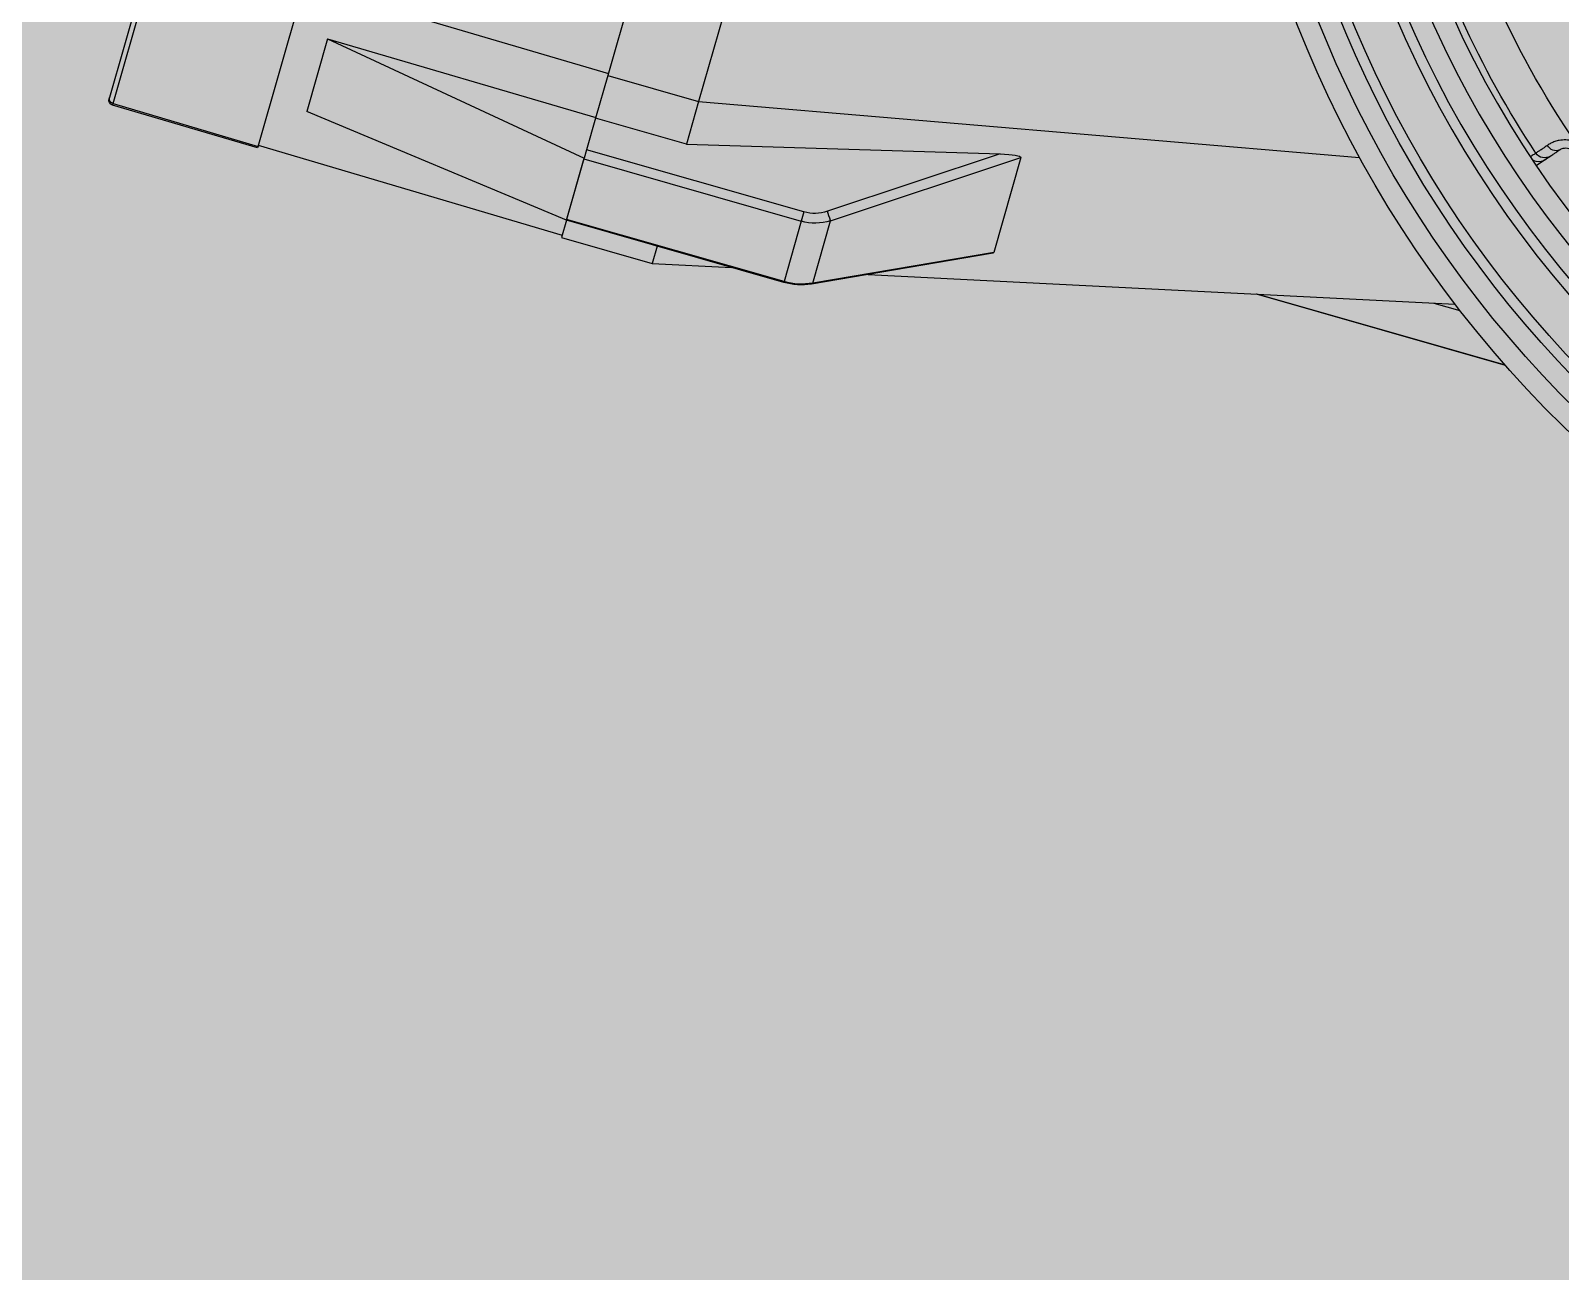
# Model space of a CAD drawing. Header units: millimetres. Extents: x -11451263 to 11578383104, y -507 to 1450429.
# Drawn here: x 12078241 to 12078357.7, y 1107715.8 to 1107810.5 of the extents above; entities that cross this region are included whole.
import ezdxf

# ---------------------------------------------------------------- set-up
doc = ezdxf.new("R2010")
doc.units = ezdxf.units.MM
doc.header["$MEASUREMENT"] = 0
doc.layers.get('0').update_dxf_attribs({"linetype": 'CONTINUOUS', "lineweight": 13})
doc.layers.get('Defpoints').update_dxf_attribs({"color": 5, "linetype": 'CONTINUOUS', "lineweight": 13})
doc.layers.add('KT-Net to mau', color=159, linetype='CONTINUOUS', lineweight=18)
doc.layers.add('SPE-MEP-Plumbing', color=90, linetype='CONTINUOUS', lineweight=0)
doc.layers.add('Thiet bi B boi', color=11, linetype='CONTINUOUS')

# ---------------------------------------------------------------- blocks, each defined once
blk = doc.blocks.new('BƠM BB 38774')
at = {"layer": 'Thiet bi B boi'}
for p, q in [((428495.27, 361575.23), (428495.27, 361545.55)), ((428504.27, 361575.23), (428504.27, 361545.55)), ((428415.55, 361563.16), (428415.53, 361563.18)), ((428415.78, 361562.88), (428416.82, 361561.64)), ((428415.87, 361562.78), (428415.87, 361562.78)), ((428495.27, 361545.55), (428433.25, 361557.76)), ((428480.05, 361538.09), (428464.27, 361548.88)), ((428464.27, 361548.88), (428464.27, 361548.88)), ((428464.27, 361548.88), (428464.27, 361539.46)), ((428495.27, 361541.34), (428466.27, 361548.66)), ((428466.27, 361548.66), (428480.59, 361538.87)), ((428422.59, 361546.36), (428420.01, 361546.36)), ((428475.2, 361534.15), (428420.63, 361546.82)), ((428504.27, 361545.55), (428495.27, 361545.55)), ((428495.27, 361545.55), (428495.27, 361541.34)), ((428534.47, 361545.99), (428504.27, 361545.76)), ((428504.27, 361545.55), (428504.27, 361541.34)), ((428534.47, 361529.89), (428534.47, 361545.61)), ((428548.88, 361530.02), (428548.88, 361545.72)), ((428549.37, 361546.18), (428549.37, 361530.48)), ((428414.41, 361542.53), (428439.08, 361542.53)), ((428414.42, 361542.54), (428439.06, 361542.54)), ((428495.27, 361541.34), (428504.27, 361541.34)), ((428530.92, 361541.56), (428504.27, 361541.41)), ((428530.92, 361541.56), (428504.27, 361537.35)), ((428504.27, 361541.34), (428504.27, 361538.2)), ((428530.92, 361541.56), (428530.92, 361534.37)), ((428464.27, 361539.46), (428480.05, 361531.9)), ((428464.27, 361539.45), (428464.27, 361539.46)), ((428464.47, 361539.29), (428480.15, 361531.78)), ((428480.05, 361531.9), (428480.05, 361538.09)), ((428482.72, 361538.2), (428504.27, 361538.2)), ((428482.72, 361538.2), (428482.72, 361537.29)), ((428504.27, 361537.29), (428482.72, 361537.29)), ((428482.72, 361537.29), (428482.72, 361531.29)), ((428504.27, 361538.2), (428504.27, 361537.36)), ((428504.27, 361537.36), (428504.27, 361537.35)), ((428504.27, 361531.22), (428504.27, 361537.35)), ((428504.27, 361537.29), (428504.27, 361531.29)), ((428504.27, 361531.22), (428530.92, 361534.37)), ((428482.72, 361531.29), (428504.27, 361531.29)), ((428482.72, 361531.29), (428482.72, 361531.21)), ((428482.72, 361531.21), (428504.27, 361531.21)), ((428495.27, 361529.49), (428487.86, 361531.21)), ((428495.27, 361531.21), (428495.27, 361529.49)), ((428504.27, 361531.22), (428504.27, 361531.21)), ((428504.27, 361531.21), (428504.27, 361529.49)), ((428534.47, 361530), (428504.27, 361529.74)), ((428548.88, 361530.02), (428534.47, 361529.89)), ((428534.47, 361529.89), (428534.47, 361529.74)), ((428534.47, 361529.74), (428548.88, 361529.86)), ((428549.37, 361530.48), (428549.37, 361530.36)), ((428504.27, 361529.49), (428495.27, 361529.49))]:
    blk.add_line(p, q, dxfattribs=at)
at = {"layer": 'Thiet bi B boi', "flags": 128}
blk.add_lwpolyline([(428416.2, 361562.38), (428416.34, 361562.24), (428416.49, 361562.14)], dxfattribs=at)
at = {"layer": 'Thiet bi B boi'}
for radius in [100.75, 99.75, 97.75, 95.75]:
    blk.add_circle((428355.27, 361634.99), radius, dxfattribs=at)
for centre, radius, start, end in [((428355.27, 361634.99), 109.75, 194.9702, 165.0298), ((428355.27, 361634.99), 107.75, 194.9702, 165.0298), ((428355.27, 361634.99), 105.75, 194.9702, 165.0298), ((428355.27, 361634.99), 104.75, 194.9702, 165.0298), ((428355.27, 361634.99), 91.41, 309.8188, 320.1812), ((428355.27, 361634.99), 95.12, 310.6088, 319.3912), ((428415.66, 361564.4), 0.901, 230.1795, 317.7381), ((428416.54, 361563.54), 1, 220.0064, 310.6148), ((428416.97, 361563.02), 1, 241.4886, 294.2454), ((428404.13, 361590.96), 92.52, 325.1531, 325.7346), ((428480.25, 361531.96), 0.203, 197.3623, 242.6057), ((428482.69, 361537.17), 5.96, 244.828, 270.2592), ((428548.89, 361530.5), 0.482, 268.2968, 357.6703), ((428548.87, 361530.36), 0.5, 270.5, 0)]:
    blk.add_arc(centre, radius, start, end, dxfattribs=at)
for centre, major_axis, ratio, start_param, end_param in [((428467.25, 361547.99), (2.97, -0.9), 0.120912, 1.944503, 3.167265), ((428467.25, 361539.07), (2.98, -0.4), 0.129604, 3.16978, 3.520466), ((428482.72, 361542.55), (0, 4.35), 0.92054, 2.579981, 3.141593), ((428482.72, 361542.55), (0, 5.27), 0.948919, 2.579981, 3.141593), ((428482.72, 361535.26), (5, 0), 0.793928, 4.150777, 4.712389), ((428548.87, 361531.86), (0, 2), 0.000434, 3.141595, 3.534279)]:
    blk.add_ellipse(centre, major_axis=major_axis, ratio=ratio, start_param=start_param, end_param=end_param, dxfattribs=at)
for points, knots in [([(428413.81, 361564.78), (428413.94, 361564.8), (428414.17, 361564.85), (428414.49, 361564.83), (428414.79, 361564.78), (428415.09, 361564.69), (428415.42, 361564.55), (428415.76, 361564.34), (428416.08, 361564.08), (428416.24, 361563.89), (428416.33, 361563.8)], [0, 0, 0, 0, 0.122836, 0.2128, 0.304678, 0.41035, 0.518178, 0.674442, 0.835194, 1, 1, 1, 1]), ([(428415.08, 361563.71), (428415.05, 361563.75), (428414.98, 361563.83), (428414.81, 361563.95), (428414.59, 361564.05), (428414.3, 361564.1), (428414.09, 361564.07), (428413.98, 361564.03), (428413.97, 361564.03)], [0, 0, 0, 0, 0.204339, 0.408139, 0.624818, 0.80676, 0.989574, 1, 1, 1, 1]), ([(428415.77, 361562.89), (428415.76, 361562.91), (428415.74, 361562.93), (428415.62, 361563.07), (428415.43, 361563.3), (428415.24, 361563.52), (428415.11, 361563.68), (428415.08, 361563.71)], [0, 0, 0, 0, 0.228836, 0.464307, 0.693143, 0.928614, 1, 1, 1, 1]), ([(428416.33, 361563.8), (428416.44, 361563.66), (428416.62, 361563.45), (428416.8, 361563.23), (428416.96, 361563.05), (428417.08, 361562.91), (428417.15, 361562.82), (428417.18, 361562.79), (428417.18, 361562.78), (428417.19, 361562.78)], [0, 0, 0, 0, 0.228748, 0.346546, 0.464345, 0.693093, 0.810891, 0.92869, 1, 1, 1, 1]), ([(428417.19, 361562.78), (428417.19, 361562.77), (428417.24, 361562.71), (428417.37, 361562.56), (428417.5, 361562.41), (428417.58, 361562.3)], [0, 0, 0, 0, 0.06774, 0.338701, 1, 1, 1, 1])]:
    blk.add_open_spline(points, degree=3, knots=knots, dxfattribs=at)
blk.add_open_spline([(428416.2, 361562.38), (428415.77, 361562.89)], degree=1, dxfattribs=at)
blk = doc.blocks.new('A$C28B845C9')
at = {"layer": 'SPE-MEP-Plumbing', "xscale": -0.7999999999999999, "yscale": 0.8, "zscale": 0.8, "rotation": 344.0306489251268}
blk.add_blockref('BƠM BB 38774', (254963.69, -368484.36, 0), dxfattribs=at)
blk = doc.blocks.new('l3 hatch north')
at = {"true_color": 0xf28888}
h = blk.add_hatch(color=11, dxfattribs=at)
h.dxf.hatch_style = 1
edge = h.paths.add_edge_path()
edge.add_arc((12067777.96, 1591954.07), 10786.77, 116.688833, 139.659031, ccw=False)
edge.add_arc((12065362.28, 1597191.63), 5025.99, 80.17216, 118.90222, ccw=False)
edge.add_arc((12065360.23, 1597283.58), 4935.76, 51.15696, 79.96644, ccw=False)
edge.add_line((12068455.88, 1601127.89), (12074702.55, 1595959.96))
edge.add_arc((12078138.99, 1599771.03), 5131.61, 227.95899, 237.24787)
edge.add_line((12075362.76, 1595455.25), (12074102.63, 1593929.37))
edge.add_line((12074102.63, 1593929.37), (12080579.5, 1588580.52))
edge.add_arc((12078611.51, 1585300.34), 3825.25, -11.16173, 59.03781, ccw=False)
edge.add_line((12082364.41, 1584559.85), (12080860.2, 1579171.15))
edge.add_arc((12082407.8, 1578761.24), 1600.96, 165.16459, 253.77999)
edge.add_line((12081960.61, 1577224), (12083459.92, 1576800.34))
edge.add_line((12083459.92, 1576800.34), (12083913.78, 1578406.52))
edge.add_line((12083913.78, 1578406.52), (12085010.14, 1578096.72))
edge.add_line((12085010.14, 1578096.72), (12085064.52, 1578289.18))
edge.add_line((12085064.52, 1578289.18), (12087432.52, 1577620.05))
edge.add_line((12087432.52, 1577620.05), (12086925.35, 1575825.25))
edge.add_line((12086925.35, 1575825.25), (12111654.03, 1568830.2))
edge.add_line((12111654.03, 1568830.2), (12097509.92, 1572827.79))
edge.add_line((12097509.92, 1572827.79), (12096694, 1569943.29))
edge.add_line((12096694, 1569943.29), (12082642.29, 1573913.91))
edge.add_arc((12083458.06, 1576800.86), 3000, 230.44883, 254.22122, ccw=False)
edge.add_line((12081547.76, 1574487.7), (12079856.15, 1575884.69))
edge.add_line((12079856.15, 1575884.69), (12074206.97, 1580549.99))
edge.add_line((12074206.97, 1580549.99), (12074525.23, 1580935.38))
edge.add_line((12074525.23, 1580935.38), (12065810.18, 1588132.85))
edge.add_line((12065810.18, 1588132.85), (12050084.27, 1569085.9))
edge.add_line((12050084.27, 1569085.9), (12055250.35, 1564819.56))
edge.add_arc((12057430.84, 1567459.9), 3424.32, 230.44882, 313.33083)
edge.add_line((12059780.64, 1564969.04), (12061886.26, 1567515.47))
edge.add_line((12061886.26, 1567515.47), (12054098.59, 1573946.81))
edge.add_line((12054098.59, 1573946.81), (12055942.53, 1576179.62))
edge.add_line((12055942.53, 1576179.62), (12063730.2, 1569748.27))
edge.add_line((12063730.2, 1569748.27), (12067961.52, 1574871.94))
edge.add_line((12067961.52, 1574871.94), (12068886.78, 1574107.82))
edge.add_line((12068886.78, 1574107.82), (12074206.97, 1580549.99))
edge.add_line((12074206.97, 1580549.99), (12079856.15, 1575884.69))
edge.add_line((12079856.15, 1575884.69), (12081547.76, 1574487.7))
edge.add_arc((12083458.06, 1576800.86), 3000, 230.44883, 254.22122)
edge.add_line((12082642.29, 1573913.91), (12086108.5, 1572934.45))
edge.add_line((12086108.5, 1572934.45), (12084476.83, 1567056.48))
edge.add_line((12084476.83, 1567056.48), (12095035.21, 1564073.22))
edge.add_line((12095035.21, 1564073.22), (12097509.92, 1572827.79))
edge.add_line((12097509.92, 1572827.79), (12111654.03, 1568830.2))
edge.add_line((12111654.03, 1568830.2), (12109283.3, 1560469.19))
edge.add_arc((12093320.71, 1575918.59), 22214.59, 292.793496, 315.935987, ccw=False)
edge.add_arc((12093298.89, 1575950.5), 22252.46, 254.792624, 292.813462, ccw=False)
edge.add_arc((12089313.04, 1565438.09), 11116.08, 224.694292, 260.413304, ccw=False)
edge.add_line((12081410.96, 1557619.89), (12080681.18, 1558229.78))
edge.add_arc((12067930.29, 1542235.32), 20455.02, 51.437935, 56.069187)
edge.add_arc((12067984.14, 1542375.13), 20308.99, 55.975037, 81.903475)
edge.add_arc((12067930.29, 1542235.32), 20455.02, 81.809325, 105.631304)
edge.add_arc((12067938.79, 1542214.18), 20477.66, 105.638269, 128.716096)
edge.add_line((12055130.79, 1558191.98), (12046773.06, 1565076.38))
edge.add_line((12046773.06, 1565076.38), (12043207.18, 1560758.5))
edge.add_line((12043207.18, 1560758.5), (12045674.56, 1558720.84))
edge.add_line((12045674.56, 1558720.84), (12047075.45, 1560417.16))
edge.add_line((12047075.45, 1560417.16), (12052958.18, 1555559.07))
edge.add_line((12052958.18, 1555559.07), (12049171.29, 1550969.88))
edge.add_line((12049171.29, 1550969.88), (12047185.11, 1548562.9))
edge.add_arc((12038306.35, 1559726.13), 14263.6, 285.19234, 308.497261, ccw=False)
edge.add_line((12042044.27, 1545961.02), (12033444.61, 1542693.7))
edge.add_arc((12032076.87, 1546537.06), 4079.48, 184.64306, 289.5892, ccw=False)
edge.add_arc((12089443.33, 1544277.48), 61462.84, 171.7570062, 178.2011574, ccw=False)
edge.add_arc((12090395.2, 1544187.72), 62417.77, 165.1780988, 171.8007352, ccw=False)
edge.add_arc((12070027.31, 1550023.57), 41236.95, 159.167013, 165.777288, ccw=False)
edge.add_arc((12037505.71, 1561823.84), 6666.57, 146.372654, 154.543605, ccw=False)
edge.add_line((12031954.75, 1565515.71), (12037146.87, 1571794.02))
edge.add_line((12037146.87, 1571794.02), (12039596.78, 1574760.6))
edge.add_arc((12040213.7, 1574251.19), 800.05, 50.45444, 140.4522, ccw=False)
edge.add_line((12040723.08, 1574868.13), (12041981.89, 1573828.55))
edge.add_arc((12042393.29, 1574455.74), 750.08, 236.73741, 318.61248)
edge.add_line((12042956.04, 1573959.83), (12047186.29, 1579082.21))
edge.add_arc((12045700.6, 1579824.37), 1660.74, 333.4561, 379.35022)
edge.add_arc((12051091.76, 1582096.74), 4194.09, 142.31596, 204.24266, ccw=False)
edge.add_line((12047772.58, 1584660.61), (12047967.93, 1584897.15))
edge.add_line((12047967.93, 1584897.15), (12059556.23, 1598936.73))

msp = doc.modelspace()

# ---------------------------------------------------------------- block references
at = {"layer": 'Defpoints'}
msp.add_blockref('A$C28B845C9', (12073319.99, 1103903.74), dxfattribs=at)
at = {"layer": 'KT-Net to mau'}
msp.add_blockref('l3 hatch north', (-23551.5, -459267, 0), dxfattribs=at)

doc.saveas('drawing.dxf')
